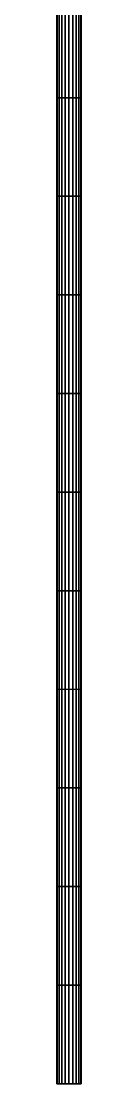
# Model space of a CAD drawing. Extents: x -180 to -153, y -863 to 156.
# Drawn here: x -172 to -161, y -863 to -354 of the extents above; entities that cross this region are included whole.
import ezdxf

# ---------------------------------------------------------------- set-up
doc = ezdxf.new("R2010")
doc.units = 0

msp = doc.modelspace()

# ---------------------------------------------------------------- linework, layer by layer
for points in [[(-172.216537, -390.278748, -0.971), (-172.046082, -390.264282, 0.887642), (-172.046082, -342.981995, 0.887642), (-172.216537, -343.000031, -0.971)], [(-172.046082, -390.264282, -2.829642), (-172.216537, -390.278748, -0.971), (-172.216537, -343.000031, -0.971), (-172.046082, -342.981995, -2.829642)], [(-172.046082, -390.264282, 0.887642), (-171.103821, -390.278748, 2.492644), (-171.103821, -343.000031, 2.492644), (-172.046082, -342.981995, 0.887642)], [(-171.103821, -390.278748, -4.434644), (-172.046082, -390.264282, -2.829642), (-172.046082, -342.981995, -2.829642), (-171.103821, -343.000031, -4.434644)], [(-171.103821, -390.278748, 2.492644), (-169.885742, -390.264282, 3.894988), (-169.885742, -342.981995, 3.894988), (-171.103821, -343.000031, 2.492644)], [(-169.885742, -390.264282, -5.836988), (-171.103821, -390.278748, -4.434644), (-171.103821, -343.000031, -4.434644), (-169.885742, -342.981995, -5.836988)], [(-169.885742, -390.264282, 3.894988), (-168.190659, -390.278748, 4.633294), (-168.190659, -343.000031, 4.633294), (-169.885742, -342.981995, 3.894988)], [(-168.190659, -390.278748, -6.575294), (-169.885742, -390.264282, -5.836988), (-169.885742, -342.981995, -5.836988), (-168.190659, -343.000031, -6.575294)], [(-168.190659, -390.278748, 4.633294), (-166.390228, -390.264282, 5.043692), (-166.390228, -342.981995, 5.043692), (-168.190659, -343.000031, 4.633294)], [(-166.390228, -390.264282, -6.985692), (-168.190659, -390.278748, -6.575294), (-168.190659, -343.000031, -6.575294), (-166.390228, -342.981995, -6.985692)], [(-166.390228, -390.264282, 5.043692), (-164.589813, -390.278748, 4.633294), (-164.589813, -343.000031, 4.633294), (-166.390228, -342.981995, 5.043692)], [(-164.589813, -390.278748, -6.575294), (-166.390228, -390.264282, -6.985692), (-166.390228, -342.981995, -6.985692), (-164.589813, -343.000031, -6.575294)], [(-164.589813, -390.278748, 4.633294), (-162.894714, -390.264282, 3.894988), (-162.894714, -342.981995, 3.894988), (-164.589813, -343.000031, 4.633294)], [(-162.894714, -390.264282, -5.836988), (-164.589813, -390.278748, -6.575294), (-164.589813, -343.000031, -6.575294), (-162.894714, -342.981995, -5.836988)], [(-162.894714, -390.264282, 3.894988), (-161.676651, -390.278748, 2.492644), (-161.676651, -343.000031, 2.492644), (-162.894714, -342.981995, 3.894988)], [(-161.676636, -390.278748, -4.434644), (-162.894714, -390.264282, -5.836988), (-162.894714, -342.981995, -5.836988), (-161.676636, -343.000031, -4.434644)], [(-161.676651, -390.278748, 2.492644), (-160.734375, -390.264282, 0.887642), (-160.734375, -342.981995, 0.887642), (-161.676651, -343.000031, 2.492644)], [(-160.734375, -390.264282, -2.829642), (-161.676636, -390.278748, -4.434644), (-161.676636, -343.000031, -4.434644), (-160.734375, -342.981995, -2.829642)], [(-160.734375, -390.264282, 0.887642), (-160.563919, -390.278748, -0.971), (-160.563919, -343.000031, -0.971), (-160.734375, -342.981995, 0.887642)], [(-160.563919, -390.278748, -0.971), (-160.734375, -390.264282, -2.829642), (-160.734375, -342.981995, -2.829642), (-160.563919, -343.000031, -0.971)], [(-172.046082, -437.546631, -2.829642), (-172.216537, -437.557434, -0.971), (-172.216537, -390.278748, -0.971), (-172.046082, -390.264282, -2.829642)], [(-172.216537, -437.557434, -0.971), (-172.046082, -437.546631, 0.887642), (-172.046082, -390.264282, 0.887642), (-172.216537, -390.278748, -0.971)], [(-171.103821, -437.557434, -4.434644), (-172.046082, -437.546631, -2.829642), (-172.046082, -390.264282, -2.829642), (-171.103821, -390.278748, -4.434644)], [(-172.046082, -437.546631, 0.887642), (-171.103821, -437.557434, 2.492644), (-171.103821, -390.278748, 2.492644), (-172.046082, -390.264282, 0.887642)], [(-169.885742, -437.546631, -5.836988), (-171.103821, -437.557434, -4.434644), (-171.103821, -390.278748, -4.434644), (-169.885742, -390.264282, -5.836988)], [(-171.103821, -437.557434, 2.492644), (-169.885742, -437.546631, 3.894988), (-169.885742, -390.264282, 3.894988), (-171.103821, -390.278748, 2.492644)], [(-168.190659, -437.557434, -6.575294), (-169.885742, -437.546631, -5.836988), (-169.885742, -390.264282, -5.836988), (-168.190659, -390.278748, -6.575294)], [(-169.885742, -437.546631, 3.894988), (-168.190659, -437.557434, 4.633294), (-168.190659, -390.278748, 4.633294), (-169.885742, -390.264282, 3.894988)], [(-166.390228, -437.546631, -6.985692), (-168.190659, -437.557434, -6.575294), (-168.190659, -390.278748, -6.575294), (-166.390228, -390.264282, -6.985692)], [(-168.190659, -437.557434, 4.633294), (-166.390228, -437.546631, 5.043692), (-166.390228, -390.264282, 5.043692), (-168.190659, -390.278748, 4.633294)], [(-164.589813, -437.557434, -6.575294), (-166.390228, -437.546631, -6.985692), (-166.390228, -390.264282, -6.985692), (-164.589813, -390.278748, -6.575294)], [(-166.390228, -437.546631, 5.043692), (-164.589813, -437.557434, 4.633294), (-164.589813, -390.278748, 4.633294), (-166.390228, -390.264282, 5.043692)], [(-162.894714, -437.546631, -5.836988), (-164.589813, -437.557434, -6.575294), (-164.589813, -390.278748, -6.575294), (-162.894714, -390.264282, -5.836988)], [(-164.589813, -437.557434, 4.633294), (-162.894714, -437.546631, 3.894988), (-162.894714, -390.264282, 3.894988), (-164.589813, -390.278748, 4.633294)], [(-161.676636, -437.557434, -4.434644), (-162.894714, -437.546631, -5.836988), (-162.894714, -390.264282, -5.836988), (-161.676636, -390.278748, -4.434644)], [(-162.894714, -437.546631, 3.894988), (-161.676651, -437.557434, 2.492644), (-161.676651, -390.278748, 2.492644), (-162.894714, -390.264282, 3.894988)], [(-161.676651, -437.557434, 2.492644), (-160.734375, -437.546631, 0.887642), (-160.734375, -390.264282, 0.887642), (-161.676651, -390.278748, 2.492644)], [(-160.734375, -437.546631, -2.829642), (-161.676636, -437.557434, -4.434644), (-161.676636, -390.278748, -4.434644), (-160.734375, -390.264282, -2.829642)], [(-160.563919, -437.557434, -0.971), (-160.734375, -437.546631, -2.829642), (-160.734375, -390.264282, -2.829642), (-160.563919, -390.278748, -0.971)], [(-160.734375, -437.546631, 0.887642), (-160.563919, -437.557434, -0.971), (-160.563919, -390.278748, -0.971), (-160.734375, -390.264282, 0.887642)], [(-172.046082, -484.828949, -2.829642), (-172.216537, -484.836182, -0.971), (-172.216537, -437.557434, -0.971), (-172.046082, -437.546631, -2.829642)], [(-172.216537, -484.836182, -0.971), (-172.046082, -484.828949, 0.887642), (-172.046082, -437.546631, 0.887642), (-172.216537, -437.557434, -0.971)], [(-171.103821, -484.836182, -4.434644), (-172.046082, -484.828949, -2.829642), (-172.046082, -437.546631, -2.829642), (-171.103821, -437.557434, -4.434644)], [(-172.046082, -484.828949, 0.887642), (-171.103821, -484.836182, 2.492644), (-171.103821, -437.557434, 2.492644), (-172.046082, -437.546631, 0.887642)], [(-169.885742, -484.828949, -5.836988), (-171.103821, -484.836182, -4.434644), (-171.103821, -437.557434, -4.434644), (-169.885742, -437.546631, -5.836988)], [(-171.103821, -484.836182, 2.492644), (-169.885742, -484.828949, 3.894988), (-169.885742, -437.546631, 3.894988), (-171.103821, -437.557434, 2.492644)], [(-168.190659, -484.836182, -6.575294), (-169.885742, -484.828949, -5.836988), (-169.885742, -437.546631, -5.836988), (-168.190659, -437.557434, -6.575294)], [(-169.885742, -484.828949, 3.894988), (-168.190659, -484.836182, 4.633294), (-168.190659, -437.557434, 4.633294), (-169.885742, -437.546631, 3.894988)], [(-166.390228, -484.828949, -6.985692), (-168.190659, -484.836182, -6.575294), (-168.190659, -437.557434, -6.575294), (-166.390228, -437.546631, -6.985692)], [(-168.190659, -484.836182, 4.633294), (-166.390228, -484.828949, 5.043692), (-166.390228, -437.546631, 5.043692), (-168.190659, -437.557434, 4.633294)], [(-164.589813, -484.836182, -6.575294), (-166.390228, -484.828949, -6.985692), (-166.390228, -437.546631, -6.985692), (-164.589813, -437.557434, -6.575294)], [(-166.390228, -484.828949, 5.043692), (-164.589813, -484.836182, 4.633294), (-164.589813, -437.557434, 4.633294), (-166.390228, -437.546631, 5.043692)], [(-162.894714, -484.828949, -5.836988), (-164.589813, -484.836182, -6.575294), (-164.589813, -437.557434, -6.575294), (-162.894714, -437.546631, -5.836988)], [(-164.589813, -484.836182, 4.633294), (-162.894714, -484.828949, 3.894988), (-162.894714, -437.546631, 3.894988), (-164.589813, -437.557434, 4.633294)], [(-161.676636, -484.836182, -4.434644), (-162.894714, -484.828949, -5.836988), (-162.894714, -437.546631, -5.836988), (-161.676636, -437.557434, -4.434644)], [(-162.894714, -484.828949, 3.894988), (-161.676651, -484.836182, 2.492644), (-161.676651, -437.557434, 2.492644), (-162.894714, -437.546631, 3.894988)], [(-161.676651, -484.836182, 2.492644), (-160.734375, -484.828949, 0.887642), (-160.734375, -437.546631, 0.887642), (-161.676651, -437.557434, 2.492644)], [(-160.734375, -484.828949, -2.829642), (-161.676636, -484.836182, -4.434644), (-161.676636, -437.557434, -4.434644), (-160.734375, -437.546631, -2.829642)], [(-160.563919, -484.836182, -0.971), (-160.734375, -484.828949, -2.829642), (-160.734375, -437.546631, -2.829642), (-160.563919, -437.557434, -0.971)], [(-160.734375, -484.828949, 0.887642), (-160.563919, -484.836182, -0.971), (-160.563919, -437.557434, -0.971), (-160.734375, -437.546631, 0.887642)], [(-172.046082, -532.111267, -2.829642), (-172.216537, -532.114868, -0.971), (-172.216537, -484.836182, -0.971), (-172.046082, -484.828949, -2.829642)], [(-172.216537, -532.114868, -0.971), (-172.046082, -532.111267, 0.887642), (-172.046082, -484.828949, 0.887642), (-172.216537, -484.836182, -0.971)], [(-171.103821, -532.114868, -4.434644), (-172.046082, -532.111267, -2.829642), (-172.046082, -484.828949, -2.829642), (-171.103821, -484.836182, -4.434644)], [(-172.046082, -532.111267, 0.887642), (-171.103821, -532.114868, 2.492644), (-171.103821, -484.836182, 2.492644), (-172.046082, -484.828949, 0.887642)], [(-169.885742, -532.111267, -5.836988), (-171.103821, -532.114868, -4.434644), (-171.103821, -484.836182, -4.434644), (-169.885742, -484.828949, -5.836988)], [(-171.103821, -532.114868, 2.492644), (-169.885742, -532.111267, 3.894988), (-169.885742, -484.828949, 3.894988), (-171.103821, -484.836182, 2.492644)], [(-168.190659, -532.114868, -6.575294), (-169.885742, -532.111267, -5.836988), (-169.885742, -484.828949, -5.836988), (-168.190659, -484.836182, -6.575294)], [(-169.885742, -532.111267, 3.894988), (-168.190659, -532.114868, 4.633294), (-168.190659, -484.836182, 4.633294), (-169.885742, -484.828949, 3.894988)], [(-166.390228, -532.111267, -6.985692), (-168.190659, -532.114868, -6.575294), (-168.190659, -484.836182, -6.575294), (-166.390228, -484.828949, -6.985692)], [(-168.190659, -532.114868, 4.633294), (-166.390228, -532.111267, 5.043692), (-166.390228, -484.828949, 5.043692), (-168.190659, -484.836182, 4.633294)], [(-164.589813, -532.114868, -6.575294), (-166.390228, -532.111267, -6.985692), (-166.390228, -484.828949, -6.985692), (-164.589813, -484.836182, -6.575294)], [(-166.390228, -532.111267, 5.043692), (-164.589813, -532.114868, 4.633294), (-164.589813, -484.836182, 4.633294), (-166.390228, -484.828949, 5.043692)], [(-162.894714, -532.111267, -5.836988), (-164.589813, -532.114868, -6.575294), (-164.589813, -484.836182, -6.575294), (-162.894714, -484.828949, -5.836988)], [(-164.589813, -532.114868, 4.633294), (-162.894714, -532.111267, 3.894988), (-162.894714, -484.828949, 3.894988), (-164.589813, -484.836182, 4.633294)], [(-161.676636, -532.114868, -4.434644), (-162.894714, -532.111267, -5.836988), (-162.894714, -484.828949, -5.836988), (-161.676636, -484.836182, -4.434644)], [(-162.894714, -532.111267, 3.894988), (-161.676651, -532.114868, 2.492644), (-161.676651, -484.836182, 2.492644), (-162.894714, -484.828949, 3.894988)], [(-161.676651, -532.114868, 2.492644), (-160.734375, -532.111267, 0.887642), (-160.734375, -484.828949, 0.887642), (-161.676651, -484.836182, 2.492644)], [(-160.734375, -532.111267, -2.829642), (-161.676636, -532.114868, -4.434644), (-161.676636, -484.836182, -4.434644), (-160.734375, -484.828949, -2.829642)], [(-160.563919, -532.114868, -0.971), (-160.734375, -532.111267, -2.829642), (-160.734375, -484.828949, -2.829642), (-160.563919, -484.836182, -0.971)], [(-160.734375, -532.111267, 0.887642), (-160.563919, -532.114868, -0.971), (-160.563919, -484.836182, -0.971), (-160.734375, -484.828949, 0.887642)], [(-172.046082, -579.400024, -2.829642), (-172.216537, -579.400024, -0.971), (-172.216537, -532.114868, -0.971), (-172.046082, -532.111267, -2.829642)], [(-172.216537, -579.400024, -0.971), (-172.046082, -579.400024, 0.887642), (-172.046082, -532.111267, 0.887642), (-172.216537, -532.114868, -0.971)], [(-171.103821, -579.400024, -4.434644), (-172.046082, -579.400024, -2.829642), (-172.046082, -532.111267, -2.829642), (-171.103821, -532.114868, -4.434644)], [(-172.046082, -579.400024, 0.887642), (-171.103821, -579.400024, 2.492644), (-171.103821, -532.114868, 2.492644), (-172.046082, -532.111267, 0.887642)], [(-169.885742, -579.400024, -5.836988), (-171.103821, -579.400024, -4.434644), (-171.103821, -532.114868, -4.434644), (-169.885742, -532.111267, -5.836988)], [(-171.103821, -579.400024, 2.492644), (-169.885742, -579.400024, 3.894988), (-169.885742, -532.111267, 3.894988), (-171.103821, -532.114868, 2.492644)], [(-168.190659, -579.400024, -6.575294), (-169.885742, -579.400024, -5.836988), (-169.885742, -532.111267, -5.836988), (-168.190659, -532.114868, -6.575294)], [(-169.885742, -579.400024, 3.894988), (-168.190659, -579.400024, 4.633294), (-168.190659, -532.114868, 4.633294), (-169.885742, -532.111267, 3.894988)], [(-166.390228, -579.400024, -6.985692), (-168.190659, -579.400024, -6.575294), (-168.190659, -532.114868, -6.575294), (-166.390228, -532.111267, -6.985692)], [(-168.190659, -579.400024, 4.633294), (-166.390228, -579.400024, 5.043692), (-166.390228, -532.111267, 5.043692), (-168.190659, -532.114868, 4.633294)], [(-164.589813, -579.400024, -6.575294), (-166.390228, -579.400024, -6.985692), (-166.390228, -532.111267, -6.985692), (-164.589813, -532.114868, -6.575294)], [(-166.390228, -579.400024, 5.043692), (-164.589813, -579.400024, 4.633294), (-164.589813, -532.114868, 4.633294), (-166.390228, -532.111267, 5.043692)], [(-162.894714, -579.400024, -5.836988), (-164.589813, -579.400024, -6.575294), (-164.589813, -532.114868, -6.575294), (-162.894714, -532.111267, -5.836988)], [(-164.589813, -579.400024, 4.633294), (-162.894714, -579.400024, 3.894988), (-162.894714, -532.111267, 3.894988), (-164.589813, -532.114868, 4.633294)], [(-161.676636, -579.400024, -4.434644), (-162.894714, -579.400024, -5.836988), (-162.894714, -532.111267, -5.836988), (-161.676636, -532.114868, -4.434644)], [(-162.894714, -579.400024, 3.894988), (-161.676651, -579.400024, 2.492644), (-161.676651, -532.114868, 2.492644), (-162.894714, -532.111267, 3.894988)], [(-161.676651, -579.400024, 2.492644), (-160.734375, -579.400024, 0.887642), (-160.734375, -532.111267, 0.887642), (-161.676651, -532.114868, 2.492644)], [(-160.734375, -579.400024, -2.829642), (-161.676636, -579.400024, -4.434644), (-161.676636, -532.114868, -4.434644), (-160.734375, -532.111267, -2.829642)], [(-160.563919, -579.400024, -0.971), (-160.734375, -579.400024, -2.829642), (-160.734375, -532.111267, -2.829642), (-160.563919, -532.114868, -0.971)], [(-160.734375, -579.400024, 0.887642), (-160.563919, -579.400024, -0.971), (-160.563919, -532.114868, -0.971), (-160.734375, -532.111267, 0.887642)], [(-172.216537, -626.700012, -0.971), (-172.046082, -626.682007, 0.887642), (-172.046082, -579.400024, 0.887642), (-172.216537, -579.400024, -0.971)], [(-172.046082, -626.682007, -2.829642), (-172.216537, -626.700012, -0.971), (-172.216537, -579.400024, -0.971), (-172.046082, -579.400024, -2.829642)], [(-172.046082, -626.682007, 0.887642), (-171.103821, -626.700012, 2.492644), (-171.103821, -579.400024, 2.492644), (-172.046082, -579.400024, 0.887642)], [(-171.103821, -626.700012, -4.434644), (-172.046082, -626.682007, -2.829642), (-172.046082, -579.400024, -2.829642), (-171.103821, -579.400024, -4.434644)], [(-171.103821, -626.700012, 2.492644), (-169.885742, -626.682007, 3.894988), (-169.885742, -579.400024, 3.894988), (-171.103821, -579.400024, 2.492644)], [(-169.885742, -626.682007, -5.836988), (-171.103821, -626.700012, -4.434644), (-171.103821, -579.400024, -4.434644), (-169.885742, -579.400024, -5.836988)], [(-169.885742, -626.682007, 3.894988), (-168.190659, -626.700012, 4.633294), (-168.190659, -579.400024, 4.633294), (-169.885742, -579.400024, 3.894988)], [(-168.190659, -626.700012, -6.575294), (-169.885742, -626.682007, -5.836988), (-169.885742, -579.400024, -5.836988), (-168.190659, -579.400024, -6.575294)], [(-168.190659, -626.700012, 4.633294), (-166.390228, -626.682007, 5.043692), (-166.390228, -579.400024, 5.043692), (-168.190659, -579.400024, 4.633294)], [(-166.390228, -626.682007, -6.985692), (-168.190659, -626.700012, -6.575294), (-168.190659, -579.400024, -6.575294), (-166.390228, -579.400024, -6.985692)], [(-166.390228, -626.682007, 5.043692), (-164.589813, -626.700012, 4.633294), (-164.589813, -579.400024, 4.633294), (-166.390228, -579.400024, 5.043692)], [(-164.589813, -626.700012, -6.575294), (-166.390228, -626.682007, -6.985692), (-166.390228, -579.400024, -6.985692), (-164.589813, -579.400024, -6.575294)], [(-164.589813, -626.700012, 4.633294), (-162.894714, -626.682007, 3.894988), (-162.894714, -579.400024, 3.894988), (-164.589813, -579.400024, 4.633294)], [(-162.894714, -626.682007, -5.836988), (-164.589813, -626.700012, -6.575294), (-164.589813, -579.400024, -6.575294), (-162.894714, -579.400024, -5.836988)], [(-162.894714, -626.682007, 3.894988), (-161.676651, -626.700012, 2.492644), (-161.676651, -579.400024, 2.492644), (-162.894714, -579.400024, 3.894988)], [(-161.676636, -626.700012, -4.434644), (-162.894714, -626.682007, -5.836988), (-162.894714, -579.400024, -5.836988), (-161.676636, -579.400024, -4.434644)], [(-161.676651, -626.700012, 2.492644), (-160.734375, -626.682007, 0.887642), (-160.734375, -579.400024, 0.887642), (-161.676651, -579.400024, 2.492644)], [(-160.734375, -626.682007, -2.829642), (-161.676636, -626.700012, -4.434644), (-161.676636, -579.400024, -4.434644), (-160.734375, -579.400024, -2.829642)], [(-160.734375, -626.682007, 0.887642), (-160.563919, -626.700012, -0.971), (-160.563919, -579.400024, -0.971), (-160.734375, -579.400024, 0.887642)], [(-160.563919, -626.700012, -0.971), (-160.734375, -626.682007, -2.829642), (-160.734375, -579.400024, -2.829642), (-160.563919, -579.400024, -0.971)], [(-172.216537, -673.97876, -0.971), (-172.046082, -673.964294, 0.887642), (-172.046082, -626.682007, 0.887642), (-172.216537, -626.700012, -0.971)], [(-172.046082, -673.964294, -2.829642), (-172.216537, -673.97876, -0.971), (-172.216537, -626.700012, -0.971), (-172.046082, -626.682007, -2.829642)], [(-172.046082, -673.964294, 0.887642), (-171.103821, -673.97876, 2.492644), (-171.103821, -626.700012, 2.492644), (-172.046082, -626.682007, 0.887642)], [(-171.103821, -673.97876, -4.434644), (-172.046082, -673.964294, -2.829642), (-172.046082, -626.682007, -2.829642), (-171.103821, -626.700012, -4.434644)], [(-171.103821, -673.97876, 2.492644), (-169.885742, -673.964294, 3.894988), (-169.885742, -626.682007, 3.894988), (-171.103821, -626.700012, 2.492644)], [(-169.885742, -673.964294, -5.836988), (-171.103821, -673.97876, -4.434644), (-171.103821, -626.700012, -4.434644), (-169.885742, -626.682007, -5.836988)], [(-169.885742, -673.964294, 3.894988), (-168.190659, -673.97876, 4.633294), (-168.190659, -626.700012, 4.633294), (-169.885742, -626.682007, 3.894988)], [(-168.190659, -673.97876, -6.575294), (-169.885742, -673.964294, -5.836988), (-169.885742, -626.682007, -5.836988), (-168.190659, -626.700012, -6.575294)], [(-168.190659, -673.97876, 4.633294), (-166.390228, -673.964294, 5.043692), (-166.390228, -626.682007, 5.043692), (-168.190659, -626.700012, 4.633294)], [(-166.390228, -673.964294, -6.985692), (-168.190659, -673.97876, -6.575294), (-168.190659, -626.700012, -6.575294), (-166.390228, -626.682007, -6.985692)], [(-166.390228, -673.964294, 5.043692), (-164.589813, -673.97876, 4.633294), (-164.589813, -626.700012, 4.633294), (-166.390228, -626.682007, 5.043692)], [(-164.589813, -673.97876, -6.575294), (-166.390228, -673.964294, -6.985692), (-166.390228, -626.682007, -6.985692), (-164.589813, -626.700012, -6.575294)], [(-164.589813, -673.97876, 4.633294), (-162.894714, -673.964294, 3.894988), (-162.894714, -626.682007, 3.894988), (-164.589813, -626.700012, 4.633294)], [(-162.894714, -673.964294, -5.836988), (-164.589813, -673.97876, -6.575294), (-164.589813, -626.700012, -6.575294), (-162.894714, -626.682007, -5.836988)], [(-162.894714, -673.964294, 3.894988), (-161.676651, -673.97876, 2.492644), (-161.676651, -626.700012, 2.492644), (-162.894714, -626.682007, 3.894988)], [(-161.676636, -673.97876, -4.434644), (-162.894714, -673.964294, -5.836988), (-162.894714, -626.682007, -5.836988), (-161.676636, -626.700012, -4.434644)], [(-161.676651, -673.97876, 2.492644), (-160.734375, -673.964294, 0.887642), (-160.734375, -626.682007, 0.887642), (-161.676651, -626.700012, 2.492644)], [(-160.734375, -673.964294, -2.829642), (-161.676636, -673.97876, -4.434644), (-161.676636, -626.700012, -4.434644), (-160.734375, -626.682007, -2.829642)], [(-160.734375, -673.964294, 0.887642), (-160.563919, -673.97876, -0.971), (-160.563919, -626.700012, -0.971), (-160.734375, -626.682007, 0.887642)], [(-160.563919, -673.97876, -0.971), (-160.734375, -673.964294, -2.829642), (-160.734375, -626.682007, -2.829642), (-160.563919, -626.700012, -0.971)], [(-172.046082, -721.246643, -2.829642), (-172.216537, -721.257446, -0.971), (-172.216537, -673.97876, -0.971), (-172.046082, -673.964294, -2.829642)], [(-172.216537, -721.257446, -0.971), (-172.046082, -721.246643, 0.887642), (-172.046082, -673.964294, 0.887642), (-172.216537, -673.97876, -0.971)], [(-171.103821, -721.257446, -4.434644), (-172.046082, -721.246643, -2.829642), (-172.046082, -673.964294, -2.829642), (-171.103821, -673.97876, -4.434644)], [(-172.046082, -721.246643, 0.887642), (-171.103821, -721.257446, 2.492644), (-171.103821, -673.97876, 2.492644), (-172.046082, -673.964294, 0.887642)], [(-169.885742, -721.246643, -5.836988), (-171.103821, -721.257446, -4.434644), (-171.103821, -673.97876, -4.434644), (-169.885742, -673.964294, -5.836988)], [(-171.103821, -721.257446, 2.492644), (-169.885742, -721.246643, 3.894988), (-169.885742, -673.964294, 3.894988), (-171.103821, -673.97876, 2.492644)], [(-168.190659, -721.257446, -6.575294), (-169.885742, -721.246643, -5.836988), (-169.885742, -673.964294, -5.836988), (-168.190659, -673.97876, -6.575294)], [(-169.885742, -721.246643, 3.894988), (-168.190659, -721.257446, 4.633294), (-168.190659, -673.97876, 4.633294), (-169.885742, -673.964294, 3.894988)], [(-166.390228, -721.246643, -6.985692), (-168.190659, -721.257446, -6.575294), (-168.190659, -673.97876, -6.575294), (-166.390228, -673.964294, -6.985692)], [(-168.190659, -721.257446, 4.633294), (-166.390228, -721.246643, 5.043692), (-166.390228, -673.964294, 5.043692), (-168.190659, -673.97876, 4.633294)], [(-164.589813, -721.257446, -6.575294), (-166.390228, -721.246643, -6.985692), (-166.390228, -673.964294, -6.985692), (-164.589813, -673.97876, -6.575294)], [(-166.390228, -721.246643, 5.043692), (-164.589813, -721.257446, 4.633294), (-164.589813, -673.97876, 4.633294), (-166.390228, -673.964294, 5.043692)], [(-162.894714, -721.246643, -5.836988), (-164.589813, -721.257446, -6.575294), (-164.589813, -673.97876, -6.575294), (-162.894714, -673.964294, -5.836988)], [(-164.589813, -721.257446, 4.633294), (-162.894714, -721.246643, 3.894988), (-162.894714, -673.964294, 3.894988), (-164.589813, -673.97876, 4.633294)], [(-161.676636, -721.257446, -4.434644), (-162.894714, -721.246643, -5.836988), (-162.894714, -673.964294, -5.836988), (-161.676636, -673.97876, -4.434644)], [(-162.894714, -721.246643, 3.894988), (-161.676651, -721.257446, 2.492644), (-161.676651, -673.97876, 2.492644), (-162.894714, -673.964294, 3.894988)], [(-161.676651, -721.257446, 2.492644), (-160.734375, -721.246643, 0.887642), (-160.734375, -673.964294, 0.887642), (-161.676651, -673.97876, 2.492644)], [(-160.734375, -721.246643, -2.829642), (-161.676636, -721.257446, -4.434644), (-161.676636, -673.97876, -4.434644), (-160.734375, -673.964294, -2.829642)], [(-160.563919, -721.257446, -0.971), (-160.734375, -721.246643, -2.829642), (-160.734375, -673.964294, -2.829642), (-160.563919, -673.97876, -0.971)], [(-160.734375, -721.246643, 0.887642), (-160.563919, -721.257446, -0.971), (-160.563919, -673.97876, -0.971), (-160.734375, -673.964294, 0.887642)], [(-172.046082, -768.528992, -2.829642), (-172.216537, -768.536194, -0.971), (-172.216537, -721.257446, -0.971), (-172.046082, -721.246643, -2.829642)], [(-172.216537, -768.536194, -0.971), (-172.046082, -768.528992, 0.887642), (-172.046082, -721.246643, 0.887642), (-172.216537, -721.257446, -0.971)], [(-171.103821, -768.536194, -4.434644), (-172.046082, -768.528992, -2.829642), (-172.046082, -721.246643, -2.829642), (-171.103821, -721.257446, -4.434644)], [(-172.046082, -768.528992, 0.887642), (-171.103821, -768.536194, 2.492644), (-171.103821, -721.257446, 2.492644), (-172.046082, -721.246643, 0.887642)], [(-169.885742, -768.528992, -5.836988), (-171.103821, -768.536194, -4.434644), (-171.103821, -721.257446, -4.434644), (-169.885742, -721.246643, -5.836988)], [(-171.103821, -768.536194, 2.492644), (-169.885742, -768.528992, 3.894988), (-169.885742, -721.246643, 3.894988), (-171.103821, -721.257446, 2.492644)], [(-168.190659, -768.536194, -6.575294), (-169.885742, -768.528992, -5.836988), (-169.885742, -721.246643, -5.836988), (-168.190659, -721.257446, -6.575294)], [(-169.885742, -768.528992, 3.894988), (-168.190659, -768.536194, 4.633294), (-168.190659, -721.257446, 4.633294), (-169.885742, -721.246643, 3.894988)], [(-166.390228, -768.528992, -6.985692), (-168.190659, -768.536194, -6.575294), (-168.190659, -721.257446, -6.575294), (-166.390228, -721.246643, -6.985692)], [(-168.190659, -768.536194, 4.633294), (-166.390228, -768.528992, 5.043692), (-166.390228, -721.246643, 5.043692), (-168.190659, -721.257446, 4.633294)], [(-164.589813, -768.536194, -6.575294), (-166.390228, -768.528992, -6.985692), (-166.390228, -721.246643, -6.985692), (-164.589813, -721.257446, -6.575294)], [(-166.390228, -768.528992, 5.043692), (-164.589813, -768.536194, 4.633294), (-164.589813, -721.257446, 4.633294), (-166.390228, -721.246643, 5.043692)], [(-162.894714, -768.528992, -5.836988), (-164.589813, -768.536194, -6.575294), (-164.589813, -721.257446, -6.575294), (-162.894714, -721.246643, -5.836988)], [(-164.589813, -768.536194, 4.633294), (-162.894714, -768.528992, 3.894988), (-162.894714, -721.246643, 3.894988), (-164.589813, -721.257446, 4.633294)], [(-161.676636, -768.536194, -4.434644), (-162.894714, -768.528992, -5.836988), (-162.894714, -721.246643, -5.836988), (-161.676636, -721.257446, -4.434644)], [(-162.894714, -768.528992, 3.894988), (-161.676651, -768.536194, 2.492644), (-161.676651, -721.257446, 2.492644), (-162.894714, -721.246643, 3.894988)], [(-161.676651, -768.536194, 2.492644), (-160.734375, -768.528992, 0.887642), (-160.734375, -721.246643, 0.887642), (-161.676651, -721.257446, 2.492644)], [(-160.734375, -768.528992, -2.829642), (-161.676636, -768.536194, -4.434644), (-161.676636, -721.257446, -4.434644), (-160.734375, -721.246643, -2.829642)], [(-160.563919, -768.536194, -0.971), (-160.734375, -768.528992, -2.829642), (-160.734375, -721.246643, -2.829642), (-160.563919, -721.257446, -0.971)], [(-160.734375, -768.528992, 0.887642), (-160.563919, -768.536194, -0.971), (-160.563919, -721.257446, -0.971), (-160.734375, -721.246643, 0.887642)], [(-172.046082, -815.811279, -2.829642), (-172.216537, -815.81488, -0.971), (-172.216537, -768.536194, -0.971), (-172.046082, -768.528992, -2.829642)], [(-172.216537, -815.81488, -0.971), (-172.046082, -815.811279, 0.887642), (-172.046082, -768.528992, 0.887642), (-172.216537, -768.536194, -0.971)], [(-171.103821, -815.81488, -4.434644), (-172.046082, -815.811279, -2.829642), (-172.046082, -768.528992, -2.829642), (-171.103821, -768.536194, -4.434644)], [(-172.046082, -815.811279, 0.887642), (-171.103821, -815.81488, 2.492644), (-171.103821, -768.536194, 2.492644), (-172.046082, -768.528992, 0.887642)], [(-169.885742, -815.811279, -5.836988), (-171.103821, -815.81488, -4.434644), (-171.103821, -768.536194, -4.434644), (-169.885742, -768.528992, -5.836988)], [(-171.103821, -815.81488, 2.492644), (-169.885742, -815.811279, 3.894988), (-169.885742, -768.528992, 3.894988), (-171.103821, -768.536194, 2.492644)], [(-168.190659, -815.81488, -6.575294), (-169.885742, -815.811279, -5.836988), (-169.885742, -768.528992, -5.836988), (-168.190659, -768.536194, -6.575294)], [(-169.885742, -815.811279, 3.894988), (-168.190659, -815.81488, 4.633294), (-168.190659, -768.536194, 4.633294), (-169.885742, -768.528992, 3.894988)], [(-166.390228, -815.811279, -6.985692), (-168.190659, -815.81488, -6.575294), (-168.190659, -768.536194, -6.575294), (-166.390228, -768.528992, -6.985692)], [(-168.190659, -815.81488, 4.633294), (-166.390228, -815.811279, 5.043692), (-166.390228, -768.528992, 5.043692), (-168.190659, -768.536194, 4.633294)], [(-164.589813, -815.81488, -6.575294), (-166.390228, -815.811279, -6.985692), (-166.390228, -768.528992, -6.985692), (-164.589813, -768.536194, -6.575294)], [(-166.390228, -815.811279, 5.043692), (-164.589813, -815.81488, 4.633294), (-164.589813, -768.536194, 4.633294), (-166.390228, -768.528992, 5.043692)], [(-162.894714, -815.811279, -5.836988), (-164.589813, -815.81488, -6.575294), (-164.589813, -768.536194, -6.575294), (-162.894714, -768.528992, -5.836988)], [(-164.589813, -815.81488, 4.633294), (-162.894714, -815.811279, 3.894988), (-162.894714, -768.528992, 3.894988), (-164.589813, -768.536194, 4.633294)], [(-161.676636, -815.81488, -4.434644), (-162.894714, -815.811279, -5.836988), (-162.894714, -768.528992, -5.836988), (-161.676636, -768.536194, -4.434644)], [(-162.894714, -815.811279, 3.894988), (-161.676651, -815.81488, 2.492644), (-161.676651, -768.536194, 2.492644), (-162.894714, -768.528992, 3.894988)], [(-161.676651, -815.81488, 2.492644), (-160.734375, -815.811279, 0.887642), (-160.734375, -768.528992, 0.887642), (-161.676651, -768.536194, 2.492644)], [(-160.734375, -815.811279, -2.829642), (-161.676636, -815.81488, -4.434644), (-161.676636, -768.536194, -4.434644), (-160.734375, -768.528992, -2.829642)], [(-160.563919, -815.81488, -0.971), (-160.734375, -815.811279, -2.829642), (-160.734375, -768.528992, -2.829642), (-160.563919, -768.536194, -0.971)], [(-160.734375, -815.811279, 0.887642), (-160.563919, -815.81488, -0.971), (-160.563919, -768.536194, -0.971), (-160.734375, -768.528992, 0.887642)], [(-172.046082, -863.093567, -2.829642), (-172.216537, -863.093567, -0.971), (-172.216537, -815.81488, -0.971), (-172.046082, -815.811279, -2.829642)], [(-172.216537, -863.093567, -0.971), (-172.046082, -863.093567, 0.887642), (-172.046082, -815.811279, 0.887642), (-172.216537, -815.81488, -0.971)], [(-171.103821, -863.093567, -4.434644), (-172.046082, -863.093567, -2.829642), (-172.046082, -815.811279, -2.829642), (-171.103821, -815.81488, -4.434644)], [(-172.046082, -863.093567, 0.887642), (-171.103821, -863.093567, 2.492644), (-171.103821, -815.81488, 2.492644), (-172.046082, -815.811279, 0.887642)], [(-169.885742, -863.093567, -5.836988), (-171.103821, -863.093567, -4.434644), (-171.103821, -815.81488, -4.434644), (-169.885742, -815.811279, -5.836988)], [(-171.103821, -863.093567, 2.492644), (-169.885742, -863.093567, 3.894988), (-169.885742, -815.811279, 3.894988), (-171.103821, -815.81488, 2.492644)], [(-168.190659, -863.093567, -6.575294), (-169.885742, -863.093567, -5.836988), (-169.885742, -815.811279, -5.836988), (-168.190659, -815.81488, -6.575294)], [(-169.885742, -863.093567, 3.894988), (-168.190659, -863.093567, 4.633294), (-168.190659, -815.81488, 4.633294), (-169.885742, -815.811279, 3.894988)], [(-166.390228, -863.093567, -6.985692), (-168.190659, -863.093567, -6.575294), (-168.190659, -815.81488, -6.575294), (-166.390228, -815.811279, -6.985692)], [(-168.190659, -863.093567, 4.633294), (-166.390228, -863.093567, 5.043692), (-166.390228, -815.811279, 5.043692), (-168.190659, -815.81488, 4.633294)], [(-164.589813, -863.093567, -6.575294), (-166.390228, -863.093567, -6.985692), (-166.390228, -815.811279, -6.985692), (-164.589813, -815.81488, -6.575294)], [(-166.390228, -863.093567, 5.043692), (-164.589813, -863.093567, 4.633294), (-164.589813, -815.81488, 4.633294), (-166.390228, -815.811279, 5.043692)], [(-162.894714, -863.093567, -5.836988), (-164.589813, -863.093567, -6.575294), (-164.589813, -815.81488, -6.575294), (-162.894714, -815.811279, -5.836988)], [(-164.589813, -863.093567, 4.633294), (-162.894714, -863.093567, 3.894988), (-162.894714, -815.811279, 3.894988), (-164.589813, -815.81488, 4.633294)], [(-161.676636, -863.093567, -4.434644), (-162.894714, -863.093567, -5.836988), (-162.894714, -815.811279, -5.836988), (-161.676636, -815.81488, -4.434644)], [(-162.894714, -863.093567, 3.894988), (-161.676651, -863.093567, 2.492644), (-161.676651, -815.81488, 2.492644), (-162.894714, -815.811279, 3.894988)], [(-161.676651, -863.093567, 2.492644), (-160.734375, -863.093567, 0.887642), (-160.734375, -815.811279, 0.887642), (-161.676651, -815.81488, 2.492644)], [(-160.734375, -863.093567, -2.829642), (-161.676636, -863.093567, -4.434644), (-161.676636, -815.81488, -4.434644), (-160.734375, -815.811279, -2.829642)], [(-160.563919, -863.093567, -0.971), (-160.734375, -863.093567, -2.829642), (-160.734375, -815.811279, -2.829642), (-160.563919, -815.81488, -0.971)], [(-160.734375, -863.093567, 0.887642), (-160.563919, -863.093567, -0.971), (-160.563919, -815.81488, -0.971), (-160.734375, -815.811279, 0.887642)]]:
    msp.add_3dface(points)

doc.saveas('drawing.dxf')
